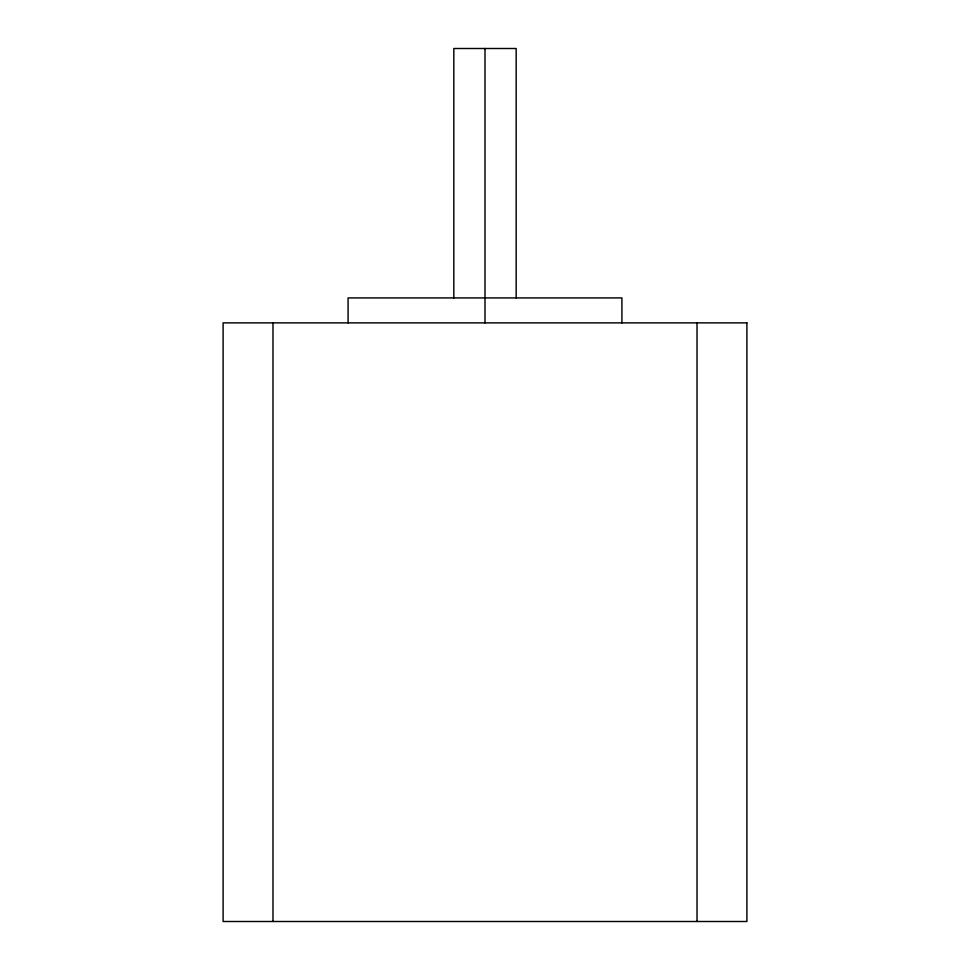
<?xml version="1.0" encoding="UTF-8"?>
<svg xmlns="http://www.w3.org/2000/svg" width="970" height="970" viewBox="0 0 970 970"><rect width="100%" height="100%" fill="white"/><g stroke="black" fill="none" stroke-linecap="round" stroke-linejoin="round"><path stroke-width="1.45" d="M697.018 322.877L697.018 921.5M621.915 322.877L621.915 297.923L348.084 297.923L348.084 322.877M516.173 297.923L516.173 48.5L453.827 48.5L453.827 297.923M485 48.5L485 322.877M272.982 322.877L272.982 921.5M746.9 322.877L223.1 322.877L223.1 921.5L746.9 921.5L746.9 322.877"/></g></svg>
